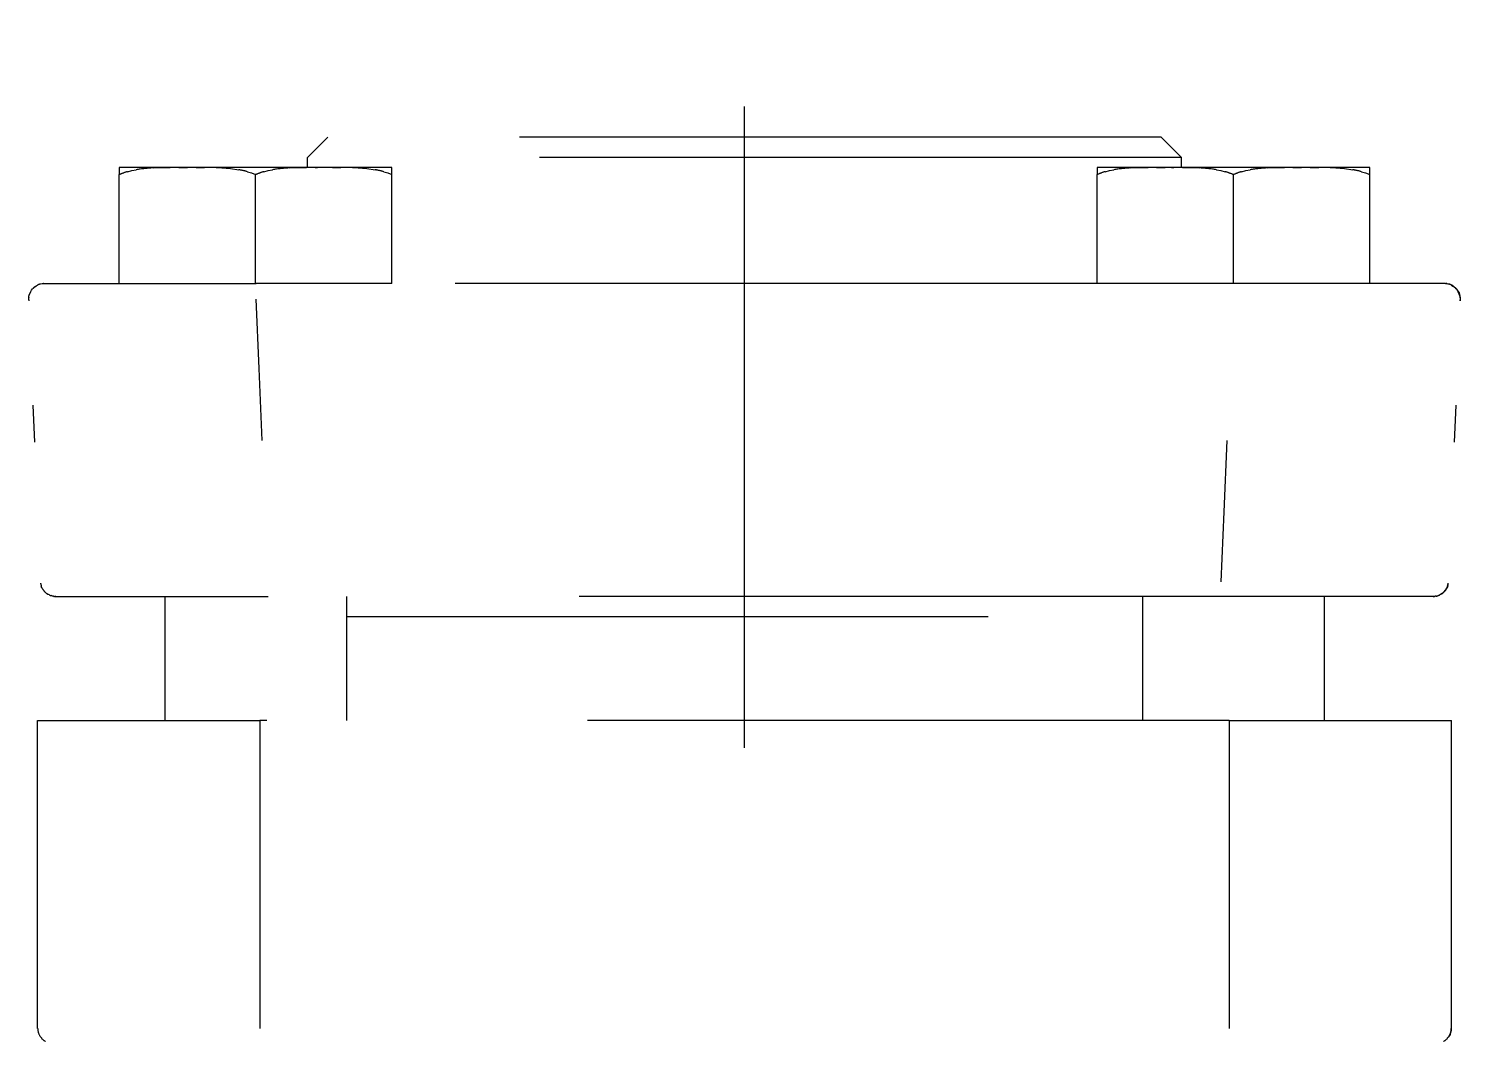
# Model space of a CAD drawing. Header units: inches. Extents: x 402 to 1066, y -128 to 290.
# Drawn here: x 733.69 to 739.27, y 231.09 to 235.03 of the extents above; entities that cross this region are included whole.
import ezdxf

# ---------------------------------------------------------------- set-up
doc = ezdxf.new("R2010")
doc.units = ezdxf.units.IN
doc.header["$MEASUREMENT"] = 0
doc.linetypes.add('HIDDEN', pattern=[0.375, 0.25, -0.125])
doc.layers.get('0').update_dxf_attribs({"color": 10})

msp = doc.modelspace()

# ---------------------------------------------------------------- linework, layer by layer
at = {"color": 1, "linetype": 'HIDDEN', "ltscale": 10}
for p, q in [((736.48286, 228.47311), (736.48286, 235.02644)), ((734.85979, 234.60339), (734.7811, 234.5247)), ((738.10593, 234.60339), (734.85979, 234.60339)), ((738.10593, 234.60339), (738.18462, 234.5247)), ((734.04728, 234.48535), (734.04728, 234.45726)), ((734.31287, 234.48535), (734.04728, 234.48535)), ((734.17919, 234.48354), (734.21142, 234.48474)), ((734.21142, 234.48474), (734.24603, 234.48524)), ((734.27944, 234.48534), (734.29381, 234.48535)), ((734.29381, 234.48535), (734.31287, 234.48535)), ((734.7811, 234.48535), (734.31287, 234.48535)), ((734.34629, 234.48534), (734.36365, 234.48531)), ((734.36365, 234.48531), (734.37971, 234.48524)), ((734.44654, 234.48354), (734.48055, 234.48092)), ((734.48055, 234.48092), (734.51328, 234.47639)), ((734.71038, 234.48354), (734.74259, 234.48474)), ((734.74259, 234.48474), (734.77721, 234.48524)), ((734.7811, 234.48535), (734.7811, 234.5247)), ((738.18462, 234.5247), (734.7811, 234.5247)), ((734.84405, 234.48535), (734.7811, 234.48535)), ((734.81064, 234.48534), (734.81987, 234.48535)), ((735.10965, 234.48535), (734.84405, 234.48535)), ((734.87748, 234.48534), (734.89483, 234.48531)), ((734.89483, 234.48531), (734.91089, 234.48524)), ((734.97773, 234.48354), (735.01175, 234.48092)), ((735.01175, 234.48092), (735.04446, 234.47639)), ((735.10965, 234.45726), (735.10965, 234.48535)), ((738.12167, 234.48535), (737.85607, 234.48535)), ((737.85607, 234.48535), (737.85607, 234.45726)), ((737.98799, 234.48354), (738.02022, 234.48474)), ((738.02022, 234.48474), (738.05483, 234.48524)), ((738.08824, 234.48534), (738.10261, 234.48535)), ((738.10261, 234.48535), (738.12167, 234.48535)), ((738.18462, 234.48535), (738.12167, 234.48535)), ((738.14585, 234.48535), (738.15508, 234.48534)), ((738.18462, 234.48535), (738.18462, 234.5247)), ((738.38725, 234.48535), (738.18462, 234.48535)), ((738.18851, 234.48524), (738.22311, 234.48474)), ((738.22311, 234.48474), (738.25534, 234.48354)), ((738.65285, 234.48535), (738.38725, 234.48535)), ((738.51918, 234.48354), (738.55139, 234.48474)), ((738.55139, 234.48474), (738.58601, 234.48524)), ((738.61943, 234.48534), (738.6338, 234.48535)), ((738.6338, 234.48535), (738.65285, 234.48535)), ((738.91844, 234.48535), (738.65285, 234.48535)), ((738.68628, 234.48534), (738.70363, 234.48531)), ((738.70363, 234.48531), (738.71969, 234.48524)), ((738.78653, 234.48354), (738.82054, 234.48092)), ((738.82054, 234.48092), (738.85327, 234.47639)), ((738.91844, 234.45726), (738.91844, 234.48535)), ((734.04728, 234.03286), (734.04728, 234.45726)), ((734.07931, 234.46882), (734.09579, 234.47304)), ((734.09579, 234.47304), (734.11245, 234.47639)), ((734.54641, 234.46882), (734.5624, 234.46369)), ((734.5624, 234.46369), (734.57845, 234.45726)), ((734.57845, 234.03286), (734.57845, 234.45726)), ((734.61051, 234.46882), (734.62698, 234.47304)), ((734.62698, 234.47304), (734.64364, 234.47639)), ((735.07761, 234.46882), (735.0936, 234.46369)), ((735.0936, 234.46369), (735.10965, 234.45726)), ((735.10965, 234.03286), (735.10965, 234.45726)), ((737.85607, 234.03286), (737.85607, 234.45726)), ((737.88811, 234.46882), (737.90459, 234.47304)), ((737.90459, 234.47304), (737.92125, 234.47639)), ((738.32208, 234.47639), (738.33874, 234.47304)), ((738.33874, 234.47304), (738.35521, 234.46882)), ((738.38725, 234.03286), (738.38725, 234.45726)), ((738.4193, 234.46882), (738.43578, 234.47304)), ((738.43578, 234.47304), (738.45244, 234.47639)), ((738.88641, 234.46882), (738.9024, 234.46369)), ((738.9024, 234.46369), (738.91844, 234.45726)), ((738.91844, 234.03286), (738.91844, 234.45726)), ((733.74061, 234.03133), (733.74698, 234.03249)), ((733.74698, 234.03249), (733.75244, 234.03286)), ((733.75279, 234.03286), (733.75287, 234.03286)), ((733.75314, 234.03286), (734.04728, 234.03286)), ((734.04728, 234.03286), (734.57845, 234.03286)), ((734.57845, 234.03286), (734.58041, 234.03286)), ((734.93259, 234.03286), (734.58041, 234.03286)), ((735.10965, 234.03286), (734.93259, 234.03286)), ((737.85607, 234.03286), (735.10965, 234.03286)), ((738.38531, 234.03286), (737.85607, 234.03286)), ((738.38725, 234.03286), (738.38531, 234.03286)), ((738.91844, 234.03286), (738.38725, 234.03286)), ((739.21258, 234.03286), (738.91844, 234.03286)), ((739.214, 234.03284), (739.2263, 234.03102)), ((739.21409, 234.03283), (739.215, 234.0328)), ((739.215, 234.0328), (739.2159, 234.03275)), ((739.21914, 234.03244), (739.22243, 234.0319)), ((739.22243, 234.0319), (739.22559, 234.03117)), ((733.69439, 233.97832), (733.69532, 233.98412)), ((733.69532, 233.98412), (733.69733, 233.99121)), ((733.70217, 234.00169), (733.70581, 234.0073)), ((733.70581, 234.0073), (733.70922, 234.0116)), ((733.71826, 234.02025), (733.72367, 234.02407)), ((733.72367, 234.02407), (733.72836, 234.02673)), ((739.2263, 234.03102), (739.23774, 234.02653)), ((739.23732, 234.02652), (739.24279, 234.02316)), ((739.24279, 234.02316), (739.24718, 234.01982)), ((739.24769, 234.02006), (739.25274, 234.01561)), ((739.25274, 234.01561), (739.25651, 234.01158)), ((739.25597, 234.01089), (739.25929, 234.00643)), ((739.25929, 234.00643), (739.26285, 234.00064)), ((739.26364, 234.00154), (739.26632, 233.99633)), ((739.26632, 233.99633), (739.2685, 233.9909)), ((739.26754, 233.99004), (739.27049, 233.9782)), ((739.27049, 233.9782), (739.27116, 233.96582)), ((734.59194, 233.70172), (734.58041, 233.97178)), ((734.60392, 233.42092), (734.59194, 233.70172)), ((733.718, 233.41504), (733.71188, 233.5589)), ((739.25384, 233.55892), (739.24772, 233.41504)), ((738.3618, 233.42092), (738.34998, 233.14359)), ((738.34998, 233.14359), (738.33835, 232.87006)), ((733.74145, 232.86315), (733.74139, 232.86426)), ((733.74154, 232.86201), (733.74145, 232.86315)), ((733.74506, 232.84836), (733.74356, 232.85236)), ((733.74727, 232.84384), (733.74506, 232.84836)), ((733.76044, 232.82807), (733.75813, 232.83012)), ((733.76285, 232.82613), (733.76044, 232.82807)), ((733.77182, 232.82039), (733.76841, 232.82234)), ((733.77491, 232.81886), (733.77182, 232.82039)), ((733.78665, 232.81473), (733.78156, 232.8162)), ((733.79097, 232.81385), (733.78665, 232.81473)), ((733.79666, 232.81321), (733.7953, 232.81331)), ((733.79798, 232.81314), (733.79666, 232.81321)), ((733.7995, 232.8131), (733.79929, 232.8131)), ((733.79972, 232.8131), (733.7995, 232.8131)), ((733.79998, 232.8131), (734.62737, 232.8131)), ((734.22433, 232.8131), (734.22433, 232.32913)), ((738.33835, 232.8131), (734.62737, 232.8131)), ((734.93259, 232.8131), (734.93259, 232.73441)), ((738.03313, 232.8131), (738.03313, 232.73441)), ((739.16574, 232.8131), (738.33835, 232.8131)), ((738.74138, 232.8131), (738.74138, 232.32913)), ((739.16602, 232.8131), (739.16596, 232.8131)), ((739.17178, 232.81344), (739.16649, 232.8131)), ((739.16719, 232.81312), (739.16649, 232.8131)), ((739.16789, 232.81314), (739.16719, 232.81312)), ((739.17307, 232.8136), (739.1707, 232.81333)), ((739.17806, 232.81453), (739.17178, 232.81344)), ((739.17566, 232.81401), (739.17307, 232.8136)), ((739.19203, 232.81944), (739.18609, 232.81689)), ((739.19471, 232.82126), (739.19165, 232.81957)), ((739.19769, 232.82257), (739.19203, 232.81944)), ((739.19807, 232.8234), (739.19471, 232.82126)), ((739.21412, 232.83909), (739.20405, 232.82801)), ((739.21178, 232.83443), (739.20765, 232.83017)), ((739.21481, 232.83818), (739.21178, 232.83443)), ((739.22118, 232.85218), (739.21412, 232.83909)), ((739.22164, 232.85084), (739.2199, 232.84667)), ((739.22298, 232.85516), (739.22164, 232.85084)), ((734.93259, 232.73441), (738.03313, 232.73441)), ((734.93259, 232.73441), (734.93259, 232.32913)), ((738.03313, 232.73441), (738.03313, 232.32913)), ((733.72856, 232.32913), (734.59419, 232.32913)), ((733.72856, 231.12904), (733.72856, 232.32913)), ((738.37153, 232.32913), (734.59419, 232.32913)), ((734.59419, 232.32913), (734.59419, 231.12904)), ((738.37153, 232.32913), (739.23716, 232.32913)), ((738.37153, 232.32913), (738.37153, 231.12904)), ((739.23716, 231.12904), (739.23716, 232.32913)), ((733.72856, 231.12904), (733.7296, 231.12904)), ((739.22974, 231.10175), (739.22647, 231.09655)), ((739.23204, 231.10624), (739.22974, 231.10175)), ((739.2369, 231.12904), (739.23669, 231.12904)), ((739.23716, 231.12904), (739.2369, 231.12904))]:
    msp.add_line(p, q, dxfattribs=at)
for centre, radius, start, end in [((734.2036, 233.94058), 0.54351, 92.57498, 99.6551), ((734.28022, 229.10761), 5.37774, 90.00826, 90.36435), ((734.31932, 187.533), 46.95235, 89.967136, 90.007913), ((734.37505, 232.98272), 1.50252, 87.27282, 89.82242), ((734.7348, 233.94058), 0.54351, 92.57498, 99.6551), ((734.80091, 231.04921), 3.43611, 90.33039, 90.3952), ((734.81254, 228.62437), 5.86097, 90.018718, 90.307437), ((734.83782, 163.45514), 71.03021, 89.9950104, 90.0145243), ((734.8505, 187.533), 46.95235, 89.967136, 90.007913), ((734.90624, 232.98272), 1.50252, 87.27282, 89.82242), ((738.0124, 233.94058), 0.54351, 92.57498, 99.6551), ((738.08902, 229.10761), 5.37774, 90.00826, 90.36435), ((738.12648, 146.28276), 88.20259, 89.9874494, 90.0031656), ((738.15197, 228.20103), 6.28431, 89.702364, 89.971644), ((738.16464, 231.02137), 3.46395, 89.60514, 89.66943), ((738.22902, 233.92285), 0.5613, 80.45733, 87.31275), ((738.5436, 233.94058), 0.54351, 92.57498, 99.6551), ((738.6202, 229.10761), 5.37774, 90.00826, 90.36435), ((738.6593, 187.533), 46.95235, 89.967136, 90.007913), ((738.71504, 232.98272), 1.50252, 87.27282, 89.82242), ((734.14652, 234.23235), 0.24583, 105.86561, 113.81085), ((734.45659, 234.152), 0.32931, 74.17001, 80.08701), ((734.6777, 234.23235), 0.24583, 105.86561, 113.81085), ((734.98777, 234.152), 0.32931, 74.17001, 80.08701), ((737.95532, 234.23235), 0.24583, 105.86561, 113.81085), ((738.29045, 234.2391), 0.23868, 66.06999, 74.25372), ((738.48651, 234.23235), 0.24583, 105.86561, 113.81085), ((738.79657, 234.152), 0.32931, 74.17001, 80.08701), ((733.75314, 233.98149), 0.05137, 90.39061, 90.78801), ((733.75314, 233.98599), 0.04688, 89.98906, 90.30952), ((739.21258, 233.9815), 0.05136, 89.20429, 90.00037), ((739.21257, 233.98132), 0.05154, 88.31106, 89.19716), ((739.21258, 233.98144), 0.05142, 88.4066, 89.20508), ((739.21255, 233.98157), 0.05129, 82.62756, 86.24867), ((733.75042, 233.97283), 0.0563, 174.40062, 187.2407), ((733.7508, 233.97285), 0.05653, 149.33503, 161.05731), ((733.75877, 233.96889), 0.06541, 128.25806, 139.22987), ((733.75672, 233.96972), 0.06368, 104.65546, 116.46026), ((739.21356, 233.98375), 0.04892, 60.96102, 75.78453), ((739.20576, 233.96651), 0.06802, 51.93784, 61.94611), ((739.20076, 233.96538), 0.07155, 39.50636, 49.5462), ((739.20072, 233.96445), 0.07303, 30.52567, 40.19333), ((739.2071, 233.96957), 0.06382, 18.70106, 29.12085), ((739.21688, 233.97274), 0.05472, 352.69146, 19.3845), ((733.78977, 232.86701), 0.04848, 185.92475, 197.58953), ((739.16533, 232.87319), 0.05967, 339.38338, 351.3056), ((739.18284, 232.86576), 0.04151, 345.20046, 357.93851), ((733.79659, 232.87168), 0.05663, 209.44443, 227.20694), ((733.80024, 232.87489), 0.06144, 232.51989, 238.79225), ((733.80054, 232.87342), 0.06028, 244.83276, 251.65427), ((733.80004, 232.86825), 0.05514, 260.54125, 265.08333), ((733.80001, 232.86679), 0.05369, 267.83666, 269.24017), ((733.80005, 232.88715), 0.07405, 269.74151, 269.95272), ((739.16574, 232.85994), 0.04683, 269.98845, 270.272), ((739.16571, 232.86762), 0.05452, 270.31985, 270.80159), ((739.16559, 232.86901), 0.05592, 272.35732, 275.247), ((739.1658, 232.87011), 0.05696, 279.96337, 290.86423), ((739.16638, 232.86689), 0.05363, 282.56005, 298.09101), ((739.16407, 232.87696), 0.06394, 301.72175, 312.97077), ((739.15965, 232.87946), 0.06796, 304.4166, 310.79289), ((739.17678, 232.86678), 0.04757, 323.04176, 334.98543), ((733.78657, 231.12983), 0.05697, 180.79238, 211.56496), ((733.79375, 231.13415), 0.06536, 211.49244, 238.43912), ((739.17196, 231.13417), 0.06538, 301.56452, 328.50377), ((739.17414, 231.13323), 0.06391, 322.93773, 324.97298), ((739.17911, 231.12984), 0.05702, 328.44792, 359.19461), ((739.18185, 231.12949), 0.05532, 335.14507, 359.53336)]:
    msp.add_arc(centre, radius, start, end, dxfattribs=at)

doc.saveas('drawing.dxf')
